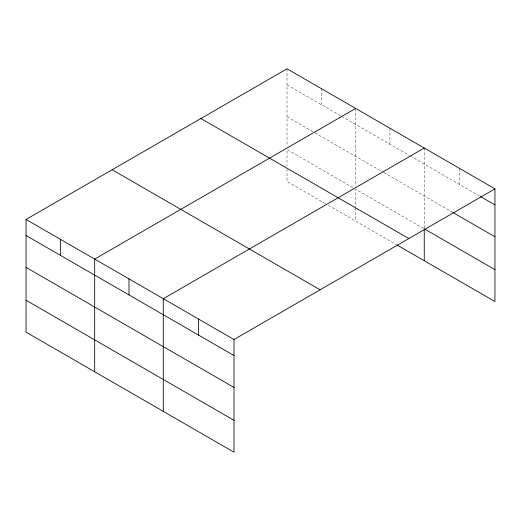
<?xml version="1.0" encoding="UTF-8"?>
<svg xmlns="http://www.w3.org/2000/svg" width="521" height="521" viewBox="0 0 521 521"><rect width="100%" height="100%" fill="white"/><g stroke="black" fill="none" stroke-linecap="round" stroke-linejoin="round"><path stroke-width="0.39" stroke-dasharray="2.6 1.95" d="M287.012 84.838L340.929 115.962M341.626 116.365L409.545 155.577M410.248 155.981L479.704 196.085M287.012 116.73L314.319 132.497M315.023 132.901L382.942 172.112M383.638 172.516L451.974 211.969M352.834 187.586L287.012 149.592L287.012 166.336M423.553 228.419L355.635 189.208L355.635 206.746M325.521 203.718L287.012 181.484L287.012 169.52M328.328 205.333L396.247 244.544M459.6 168.446L459.6 184.48M424.25 148.036L424.25 228.022M389.942 128.225L389.942 144.258M355.635 108.42L355.635 185.997M355.635 207.547L355.635 221.099M321.32 88.609L321.32 104.643M287.012 68.798L287.012 146.381"/><path stroke-width="0.78" d="M26.05 219.465L233.988 339.516L233.988 452.202L26.05 332.151L26.05 219.465L287.012 68.798L494.95 188.849L494.95 301.535L396.943 244.948M355.635 108.42L94.672 259.08L94.672 371.766M424.25 148.036L163.288 298.702L163.288 411.382M233.988 339.516L494.95 188.849M480.395 196.482L494.95 204.883M452.671 212.373L494.95 236.781M424.25 228.823L494.95 269.637M200.898 118.521L408.835 238.572M112.165 169.748L320.102 289.8M26.05 235.499L233.988 355.55M26.05 267.397L233.988 387.448M26.05 300.252L233.988 420.304M424.25 229.618L424.25 260.715M198.638 319.106L198.638 335.146M128.98 278.891L128.98 294.925M60.358 239.276L60.358 255.31"/></g></svg>
